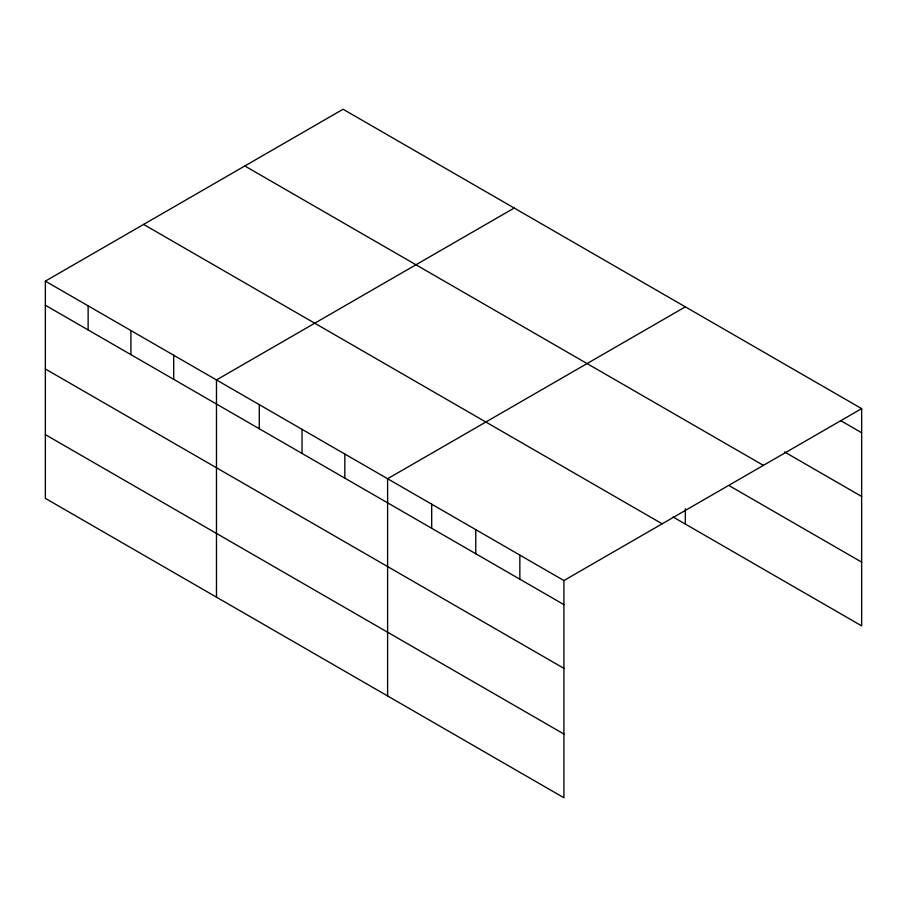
<?xml version="1.0" encoding="UTF-8"?>
<svg xmlns="http://www.w3.org/2000/svg" width="907" height="907" viewBox="0 0 907 907"><rect width="100%" height="100%" fill="white"/><g stroke="black" fill="none" stroke-linecap="round" stroke-linejoin="round"><path stroke-width="1.36" d="M45.35 281.136L563.916 580.537L563.916 797.752L45.35 498.362L45.35 281.136L343.084 109.248L861.65 408.638L861.65 625.864L673.107 517.013M514.212 208.043L216.478 379.942L216.478 597.157M685.341 306.849L387.606 478.737L387.606 695.952M563.916 580.537L861.65 408.638M840.834 420.723L861.65 432.741M784.51 451.935L861.65 496.469M244.833 165.97L763.399 465.37M729.409 485.789L861.65 562.125M143.601 224.414L662.167 523.815M45.35 305.24L563.916 604.629M45.35 368.968L563.916 668.357M45.35 434.623L563.916 734.024M685.341 508.827L685.341 524.065M519.847 555.084L519.847 579.176M475.767 529.643L475.767 553.735M431.687 504.19L431.687 528.282M344.83 454.044L344.83 478.136M302.042 429.34L302.042 453.432M259.266 404.635L259.266 428.739M173.702 355.238L173.702 379.33M130.914 330.545L130.914 354.637M88.138 305.84L88.138 329.933"/></g></svg>
